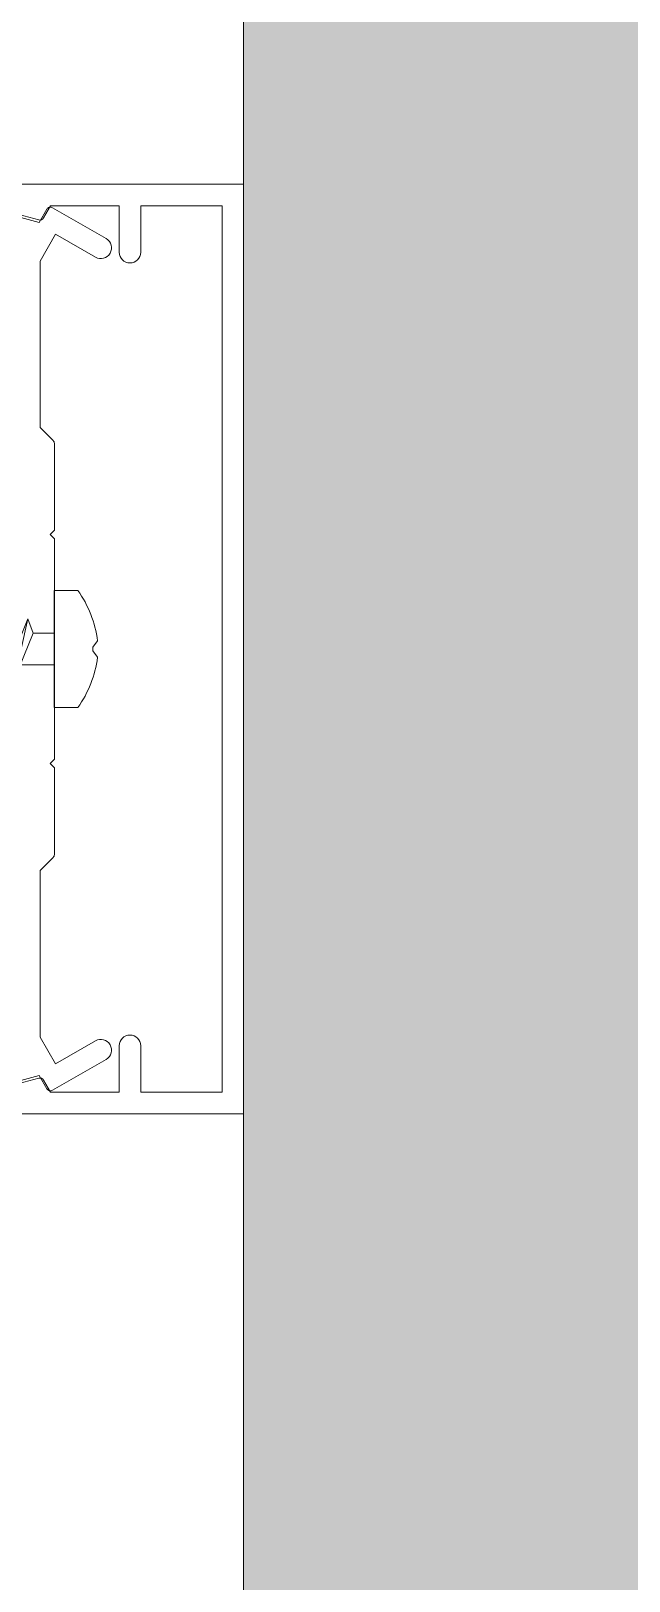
# Model space of a CAD drawing. Extents: x -1281 to 23780, y 0 to 7214.
# Drawn here: x 4786.01 to 4790.2, y 1077.48 to 1088.32 of the extents above; entities that cross this region are included whole.
import ezdxf

# ---------------------------------------------------------------- set-up
doc = ezdxf.new("R2010")
doc.units = 0
doc.header["$LTSCALE"] = 25
doc.header["$MEASUREMENT"] = 0
doc.layers.get('0').update_dxf_attribs({"color": 9, "lineweight": 9})
for name, color, linetype, lineweight in [('06D', 9, 'Continuous', 9), ('09', 9, 'Continuous', 9), ('10', 9, 'Continuous', 9), ('40B', 9, 'Continuous', 9)]:
    doc.layers.add(name, color=color, linetype=linetype, lineweight=lineweight)

# ---------------------------------------------------------------- blocks, each defined once
blk = doc.blocks.new('vid u')
at = {"lineweight": 5, "ltscale": 0.5}
for p, q in [((-18169.01363722594, 6488.984243593892), (-18169.5917803477, 6487.02222037829)), ((-18169.01363722594, 6488.984243593892), (-18168.46316009275, 6486.560026247039)), ((-18170.57398603112, 6486.664726745584), (-18169.57391683199, 6487.028722166215)), ((-18167.15747432501, 6486.009077898542), (-18170.57398603112, 6486.664726745584)), ((-18168.15754352408, 6485.645082477796), (-18170.57398603112, 6486.664726745584)), ((-18169.8888391411, 6486.375621543634), (-18170.09530629137, 6485.926210781574)), ((-18169.57391683199, 6487.028722166215), (-18167.15747432501, 6486.009077898542)), ((-18170.11356802681, 6484.528285822519), (-18170.11356802681, 6485.842717049892)), ((-18167.15747432501, 6486.009077898542), (-18168.15754352408, 6485.645082477796)), ((-18168.15754352408, 6485.645082477796), (-18167.92561430749, 6484.97575004605)), ((-18171.11363722594, 6484.164290401834), (-18170.11356802681, 6484.528285822519)), ((-18170.11356802681, 6484.528285822519), (-18166.91452161039, 6483.231104960946)), ((-18170.11356802681, 6484.528285822519), (-18166.91452161039, 6483.231104960946)), ((-18167.91459080944, 6483.636622873591), (-18167.91459080944, 6484.910268127103)), ((-18167.91459080947, 6482.867109540315), (-18171.11363722594, 6484.164290401834)), ((-18166.91452161039, 6483.231104960946), (-18171.11363722594, 6484.164290401834)), ((-18170.11356802681, 6481.974192856045), (-18170.11356802681, 6483.758772489174)), ((-18166.91452161039, 6483.231104960946), (-18167.91459080947, 6482.867109540315)), ((-18167.91459080947, 6481.08252990713), (-18167.91459080947, 6482.867109540315)), ((-18171.11363722594, 6481.610197435357), (-18170.11356802681, 6481.974192856045)), ((-18167.91459080947, 6480.313016573841), (-18171.11363722594, 6481.610197435357)), ((-18166.91452161039, 6480.677011994471), (-18171.11363722594, 6481.610197435357)), ((-18170.11356802681, 6481.974192856045), (-18166.91452161039, 6480.677011994471)), ((-18170.11356802681, 6481.974192856045), (-18166.91452161039, 6480.677011994471)), ((-18170.11356802681, 6479.42009988957), (-18170.11356802682, 6481.204679522702)), ((-18166.91452161039, 6480.677011994471), (-18167.91459080947, 6480.313016573841)), ((-18167.91459080944, 6478.528436940641), (-18167.91459080944, 6480.313016573827)), ((-18171.11363722594, 6479.056104468879), (-18170.11356802681, 6479.42009988957)), ((-18167.91459080947, 6477.758923607368), (-18171.11363722594, 6479.056104468879)), ((-18166.91452161039, 6478.122919027996), (-18171.11363722594, 6479.056104468879)), ((-18170.11356802681, 6479.42009988957), (-18166.91452161039, 6478.122919027996)), ((-18170.11356802681, 6479.42009988957), (-18166.91452161039, 6478.122919027996)), ((-18170.11356802681, 6476.866006923095), (-18170.11356802681, 6478.650586556224)), ((-18166.91452161039, 6478.122919027996), (-18167.91459080947, 6477.758923607368)), ((-18167.91459080947, 6475.974343974181), (-18167.91459080947, 6477.758923607368)), ((-18171.11363722594, 6476.502011502408), (-18170.11356802681, 6476.866006923095)), ((-18170.11356802681, 6476.866006923095), (-18166.91452161039, 6475.568826061523)), ((-18170.11356802681, 6476.866006923095), (-18166.91452161039, 6475.568826061523)), ((-18167.91459080947, 6475.204830640892), (-18171.11363722594, 6476.502011502408)), ((-18166.91452161039, 6475.568826061523), (-18171.11363722594, 6476.502011502408)), ((-18170.11356802681, 6474.311913956623), (-18170.11356802681, 6476.09649358975)), ((-18166.91452161039, 6475.568826061523), (-18167.91459080947, 6475.204830640892)), ((-18167.91459080947, 6473.420251007708), (-18167.91459080947, 6475.204830640892)), ((-18171.11363722594, 6473.947918535934), (-18170.11356802681, 6474.311913956623)), ((-18167.91459080947, 6472.650737674418), (-18171.11363722594, 6473.947918535934)), ((-18166.91452161039, 6473.014733095048), (-18171.11363722594, 6473.947918535934)), ((-18170.11356802681, 6474.311913956623), (-18166.91452161039, 6473.014733095048)), ((-18170.11356802681, 6474.311913956623), (-18166.91452161039, 6473.014733095048)), ((-18170.11356802681, 6471.857820990148), (-18170.11356802681, 6473.542400623276)), ((-18166.91452161039, 6473.014733095048), (-18167.91459080947, 6472.650737674418)), ((-18167.91459080947, 6470.966158041233), (-18167.91459080947, 6472.650737674418)), ((-18171.11363722594, 6471.49382556946), (-18170.11356802681, 6471.857820990148)), ((-18167.91459080947, 6470.196644707944), (-18171.11363722594, 6471.49382556946)), ((-18166.91452161039, 6470.560640128574), (-18171.11363722594, 6471.49382556946)), ((-18170.11356802681, 6471.857820990148), (-18166.91452161039, 6470.560640128574)), ((-18170.11356802681, 6471.857820990148), (-18166.91452161039, 6470.560640128574)), ((-18170.11356802681, 6469.603728023674), (-18170.11356802681, 6471.139168768307)), ((-18166.91452161039, 6470.560640128574), (-18167.91459080947, 6470.196644707944)), ((-18167.91459080947, 6468.712065074758), (-18167.91459080947, 6470.196644707944)), ((-18171.11363722594, 6469.239732602929), (-18170.11356802681, 6469.603728023674)), ((-18167.91459080947, 6467.942551741412), (-18171.11363722594, 6469.239732602929)), ((-18166.91452161039, 6468.306547162099), (-18171.11363722594, 6469.239732602929)), ((-18170.11356802681, 6469.603728023674), (-18166.91452161039, 6468.306547162099)), ((-18170.11356802681, 6469.603728023674), (-18166.91452161039, 6468.306547162099)), ((-18170.11356802681, 6467.349635057141), (-18170.11356802681, 6468.885075801834)), ((-18166.91452161039, 6468.306547162099), (-18167.91459080947, 6467.942551741412)), ((-18167.91459080947, 6466.457972108266), (-18167.91459080947, 6467.942551741412)), ((-18171.11363722594, 6466.985639636511), (-18170.11356802681, 6467.349635057141)), ((-18167.91459080947, 6465.688458774937), (-18171.11363722594, 6466.985639636511)), ((-18166.91452161039, 6466.052454195627), (-18171.11363722594, 6466.985639636511)), ((-18170.11356802681, 6467.349635057141), (-18166.91452161039, 6466.052454195627)), ((-18170.11356802681, 6467.349635057141), (-18166.91452161039, 6466.052454195627)), ((-18170.11356802681, 6465.095542090669), (-18170.11356802681, 6466.630982835301)), ((-18166.91452161039, 6466.052454195627), (-18167.91459080947, 6465.688458774937)), ((-18171.11363722594, 6464.731546669979), (-18170.11356802681, 6465.095542090669)), ((-18167.91459080947, 6463.434365808464), (-18171.11363722594, 6464.731546669979)), ((-18166.91452161039, 6463.798361229095), (-18171.11363722594, 6464.731546669979)), ((-18170.11356802681, 6465.095542090669), (-18166.91452161039, 6463.798361229095)), ((-18170.11356802681, 6465.095542090669), (-18166.91452161039, 6463.798361229095)), ((-18167.91459080947, 6464.203879141753), (-18167.91459080947, 6465.688458774937)), ((-18170.11356802681, 6462.798682583416), (-18170.11356802681, 6464.376889868886)), ((-18166.91452161039, 6463.798361229095), (-18167.91459080947, 6463.434365808464)), ((-18171.11363722594, 6462.434687162669), (-18170.11356802681, 6462.798682583416)), ((-18170.11356802681, 6462.798682583416), (-18166.91452161039, 6461.501501721842)), ((-18170.11356802681, 6462.798682583416), (-18166.91452161039, 6461.501501721842)), ((-18167.91459080947, 6461.907019634502), (-18167.91459080947, 6463.434365808464)), ((-18167.91459080947, 6461.137506301154), (-18171.11363722594, 6462.434687162669)), ((-18166.91452161039, 6461.501501721842), (-18171.11363722594, 6462.434687162669)), ((-18170.11356802681, 6460.501823076107), (-18170.11356802681, 6462.029169250012)), ((-18166.91452161039, 6461.501501721842), (-18167.91459080947, 6461.137506301154)), ((-18171.11363722594, 6460.137827655419), (-18170.11356802681, 6460.501823076107)), ((-18170.11356802681, 6460.501823076107), (-18166.91452161039, 6459.204642214591)), ((-18170.11356802681, 6460.501823076107), (-18166.91452161039, 6459.204642214591)), ((-18167.91459080947, 6459.610160127233), (-18167.91459080947, 6461.137506301154)), ((-18167.91459080947, 6458.840646793904), (-18171.11363722594, 6460.137827655419)), ((-18166.91452161039, 6459.204642214591), (-18171.11363722594, 6460.137827655419)), ((-18170.11356802681, 6458.204963568797), (-18170.11356802681, 6459.732309742762)), ((-18171.11363722594, 6457.840968148168), (-18170.11356802681, 6458.204963568797)), ((-18170.11356802681, 6458.204963568797), (-18166.91452161039, 6456.907782707282)), ((-18166.91452161039, 6459.204642214591), (-18167.91459080947, 6458.840646793904)), ((-18167.91459080947, 6457.313300619922), (-18167.91459080947, 6458.840646793904)), ((-18167.91459080947, 6456.543787286594), (-18171.11363722594, 6457.840968148168)), ((-18166.91452161039, 6456.907782707282), (-18171.11363722594, 6457.840968148168)), ((-18170.11356802681, 6455.909190680333), (-18170.11356802681, 6457.435450235492)), ((-18166.91452161039, 6456.907782707282), (-18167.91459080947, 6456.543787286594)), ((-18167.91459080947, 6455.017527731418), (-18167.91459080947, 6456.543787286594)), ((-18171.11363722594, 6455.545195259588), (-18170.11356802681, 6455.909190680333)), ((-18167.91459080947, 6454.248014398071), (-18171.11363722594, 6455.545195259588)), ((-18166.91452161039, 6454.612009818759), (-18171.11363722594, 6455.545195259588)), ((-18170.11356802681, 6455.909190680333), (-18166.91452161039, 6454.612009818759)), ((-18170.11356802681, 6453.609052282073), (-18170.11356802681, 6455.139677346929)), ((-18166.91452161039, 6454.612009818759), (-18167.91459080947, 6454.248014398071)), ((-18167.91459080947, 6452.717389333199), (-18167.91459080947, 6454.248014398071)), ((-18171.11363722594, 6453.245056861444), (-18170.11356802681, 6453.609052282073)), ((-18166.91452161039, 6452.311871420558), (-18171.11363722594, 6453.245056861444)), ((-18167.91459080947, 6451.947875999869), (-18171.11363722594, 6453.245056861444)), ((-18170.11356802681, 6453.609052282073), (-18166.91452161039, 6452.311871420558)), ((-18170.11356802681, 6453.609052282073), (-18166.91452161039, 6452.311871420558)), ((-18170.11356802681, 6451.30891388393), (-18170.11356802681, 6452.83953894877)), ((-18166.91452161039, 6452.311871420558), (-18167.91459080947, 6451.947875999869)), ((-18167.91459080947, 6450.417250935014), (-18167.91459080947, 6451.947875999869)), ((-18170.11356802681, 6451.30891388393), (-18171.11363722594, 6450.944918463185)), ((-18167.91459080947, 6449.647737601667), (-18171.11363722594, 6450.944918463185)), ((-18171.11363722594, 6450.944918463185), (-18166.91452161039, 6450.011733022356)), ((-18166.91452161039, 6450.011733022356), (-18170.11356802681, 6451.30891388393)), ((-18170.11356802681, 6449.00877548567), (-18170.11356802681, 6450.539400550526)), ((-18166.91452161034, 6450.011733022356), (-18167.91459080947, 6449.647737601667)), ((-18167.91459080947, 6448.117112536812), (-18167.91459080947, 6449.647737601667)), ((-18171.11363722594, 6448.644780065039), (-18170.11356802681, 6449.00877548567)), ((-18167.91459080947, 6447.347599203466), (-18171.11363722594, 6448.644780065039)), ((-18166.91452161034, 6447.711594624154), (-18171.11363722594, 6448.644780065039)), ((-18170.11356802681, 6449.00877548567), (-18166.91452161034, 6447.711594624154)), ((-18170.11356802681, 6445.876057660944), (-18170.11356802681, 6448.239262152364)), ((-18166.91452161034, 6447.711594624154), (-18167.91459080947, 6447.347599203466)), ((-18167.91459080947, 6445.876057660944), (-18167.91459080947, 6447.347599203466)), ((-18164.91363722594, 6445.876057660944), (-18173.11363722594, 6445.876057660944)), ((-18173.11363722594, 6444.224202812358), (-18173.11363722594, 6445.876057660944)), ((-18164.91363722594, 6444.224202812358), (-18164.91363722594, 6445.876057660944))]:
    blk.add_line(p, q, dxfattribs=at)
blk.add_lwpolyline([(-18169.59308919878, 6442.846208771737), (-18169.13863722594, 6443.182609392285), (-18168.88863722594, 6443.182609392285), (-18168.4341852531, 6442.846208771737)], dxfattribs=at)
for centre, radius, start, end in [((-18169.91356802686, 6485.842717049892), 0.2, 155.325123865748, 180), ((-18168.11459080945, 6484.910268127103), 0.2, 0, 19.11162363727559), ((-18168.562277543, 6450.665970408748), 7.887410521162607, 234.7573058596334, 262.4904896379558), ((-18169.46499690888, 6450.665970408748), 7.887410521162613, 277.5095103620442, 305.2426941403664)]:
    blk.add_arc(centre, radius, start, end, dxfattribs=at)
blk = doc.blocks.new('*U302')
at = {"layer": '10'}
blk.add_lwpolyline([(3.117455342192045, -23.06999977156465), (2.983419013434001, -23.57023016052062), (3.075000000025113, -23.62310446777519, -0.4142135623730953), (3.085980762135533, -23.66408522988968), (2.869817363463937, -24.03849121912208, -0.9999999999999998), (2.73991355290144, -23.96349121911953), (2.901076951569109, -23.68434802431057), (2.713397459657983, -23.57599121911698), (1.550000000012403, -23.57599121911698), (1.458786796582613, -23.66720442255519, -0.198912367379658), (1.437573593135482, -23.67599121911826), (0.8300000000041903, -23.67599121911826), (0.8000000000000111, -23.64599121912033), (0.7700000000074283, -23.67599121911826), (5.68e-14, -23.67599121911826), (-0.7700000000074283, -23.67599121911826), (-0.8000000000116074, -23.64599121912033), (-0.8300000000041903, -23.67599121911826), (-1.437573593123885, -23.67599121911826, -0.198912367379658), (-1.458786796570905, -23.66720442255791), (-1.550000000012403, -23.57599121911698), (-2.713397459646272, -23.57599121911698), (-2.901076951569109, -23.68434802431057), (-2.73991355288973, -23.96349121911953, -1), (-2.869817363463937, -24.03849121912208), (-3.085980762135533, -23.66408522988968, -0.4142135623730951), (-3.075000000025113, -23.62310446777519), (-2.983419013434001, -23.57023016052062), (-3.117455342180334, -23.06999977156465, -0.4931454260313039)], format="xyb", dxfattribs=at)
blk.add_lwpolyline([(-3.100000000024748, -24.85000000000218), (-3.100000000024748, -24.2799999999952), (-2.775000000017769, -24.2799999999952, 1), (-2.775000000017769, -24.12999999999738), (-3.100000000024748, -24.12999999999738), (-3.100000000024748, -23.64999999999418), (-3.015000000028237, -23.60092522711239, 0.3394542588633759), (-3.001022225237022, -23.5671798936537), (-3.142097225949044, -23.04068082327649, 0.8769764629927568), (-3.250000000022566, -23.05488649297604), (-3.250000000022566, -25), (3.250000000022566, -25), (3.250000000022566, -23.05488649297604, 0.8769764629927564), (3.142097225960752, -23.04068082327649), (3.001022225237136, -23.5671798936537, 0.3394542588633762), (3.01500000002835, -23.60092522711239), (3.100000000024748, -23.64999999999418), (3.100000000024748, -24.12999999999738), (2.775000000017882, -24.12999999999738, 0.9999999999999996), (2.775000000017882, -24.2799999999952), (3.100000000024748, -24.2799999999952), (3.100000000024748, -24.85000000000218)], format="xyb", close=True, dxfattribs=at)
at = {"layer": '10', "xscale": 0.0999999999985448, "yscale": 0.0999999999985448, "zscale": 0.0999999999985448}
blk.add_blockref('vid u', (1816.901363801908, -668.2627731095508), dxfattribs=at)
blk = doc.blocks.new('p-zemin kat')
at = {"layer": '09'}
h = blk.add_hatch(dxfattribs=at)
h.set_pattern_fill('SQUARE', color=252, scale=20, style=0)
h.set_pattern_definition([(9.199999999999998e-15, (0, 0), (0, 2.5), [2.5, -2.5]), (90, (0, 0), (-2.5, 2e-16), [2.5, -2.5])])
h.paths.add_polyline_path([(4025.504562432291, 284.9999999999927), (4822.499999999803, 285.0000000046348), (4822.499999999803, 2034.318600173057), (4787.499999999861, 2034.318600173057), (4787.499999999861, 320.0000000046494), (4025.504562432291, 320.0000000000073)])
at = {"layer": '06D'}
blk.add_lwpolyline([(4025.504562432371, 320.00000000812), (4787.499999999861, 320.0000000046494), (4787.499999999861, 2034.618600173061)], dxfattribs=at)
blk.add_lwpolyline([(4025.504562432212, 285.0000000082655), (4822.499999999803, 285.0000000046348), (4822.499999999803, 2034.318600173057), (4787.499999999861, 2034.318600173057), (4787.499999999861, 320.0000000046494), (4025.504562432291, 320.0000000000073), (4025.504562432291, 284.9999999999927)], close=True, dxfattribs=at)
at = {"layer": '40B'}
blk.add_lwpolyline([(3364.499963974074, 342.9999928629841), (3319.499999998237, 343.0000000046566), (3319.499999998341, 319.9983730837121), (1719.668507029659, 320.000004310481), (1719.66850702966, 326.9248061559338), (1719.556534728942, 328.2471463253678, -0.0476109814025951), (1885.579757219812, 764.5919943634508), (1935.266983253033, 740.0535593774182, -0.3069492650390126), (4278.593245860323, 2070.680637251222), (4283.123535806384, 2125.911539356581, -0.0515502789806794), (4780.046178051047, 2034.318598959406), (4787.499999999861, 2034.318598959406), (4787.499999999861, 320.0000000046494), (4025.504565482381, 320.000002570494), (4025.504565482381, 570.0000025705668), (3319.500000815703, 570.0000000047293), (3319.500000815703, 427.0000000046564), (3364.499963974074, 427.0000000046564), (3364.499963974074, 342.9999928629841)], format="xyb", close=True, dxfattribs=at)
at = {"layer": '10', "rotation": 90}
blk.add_blockref('*U302', (4762.499999999862, 1084.00000431059), dxfattribs=at)

msp = doc.modelspace()

# ---------------------------------------------------------------- block references
at = {"layer": '10'}
msp.add_blockref('p-zemin kat', (1.42e-14, 0), dxfattribs=at)

doc.saveas('drawing.dxf')
